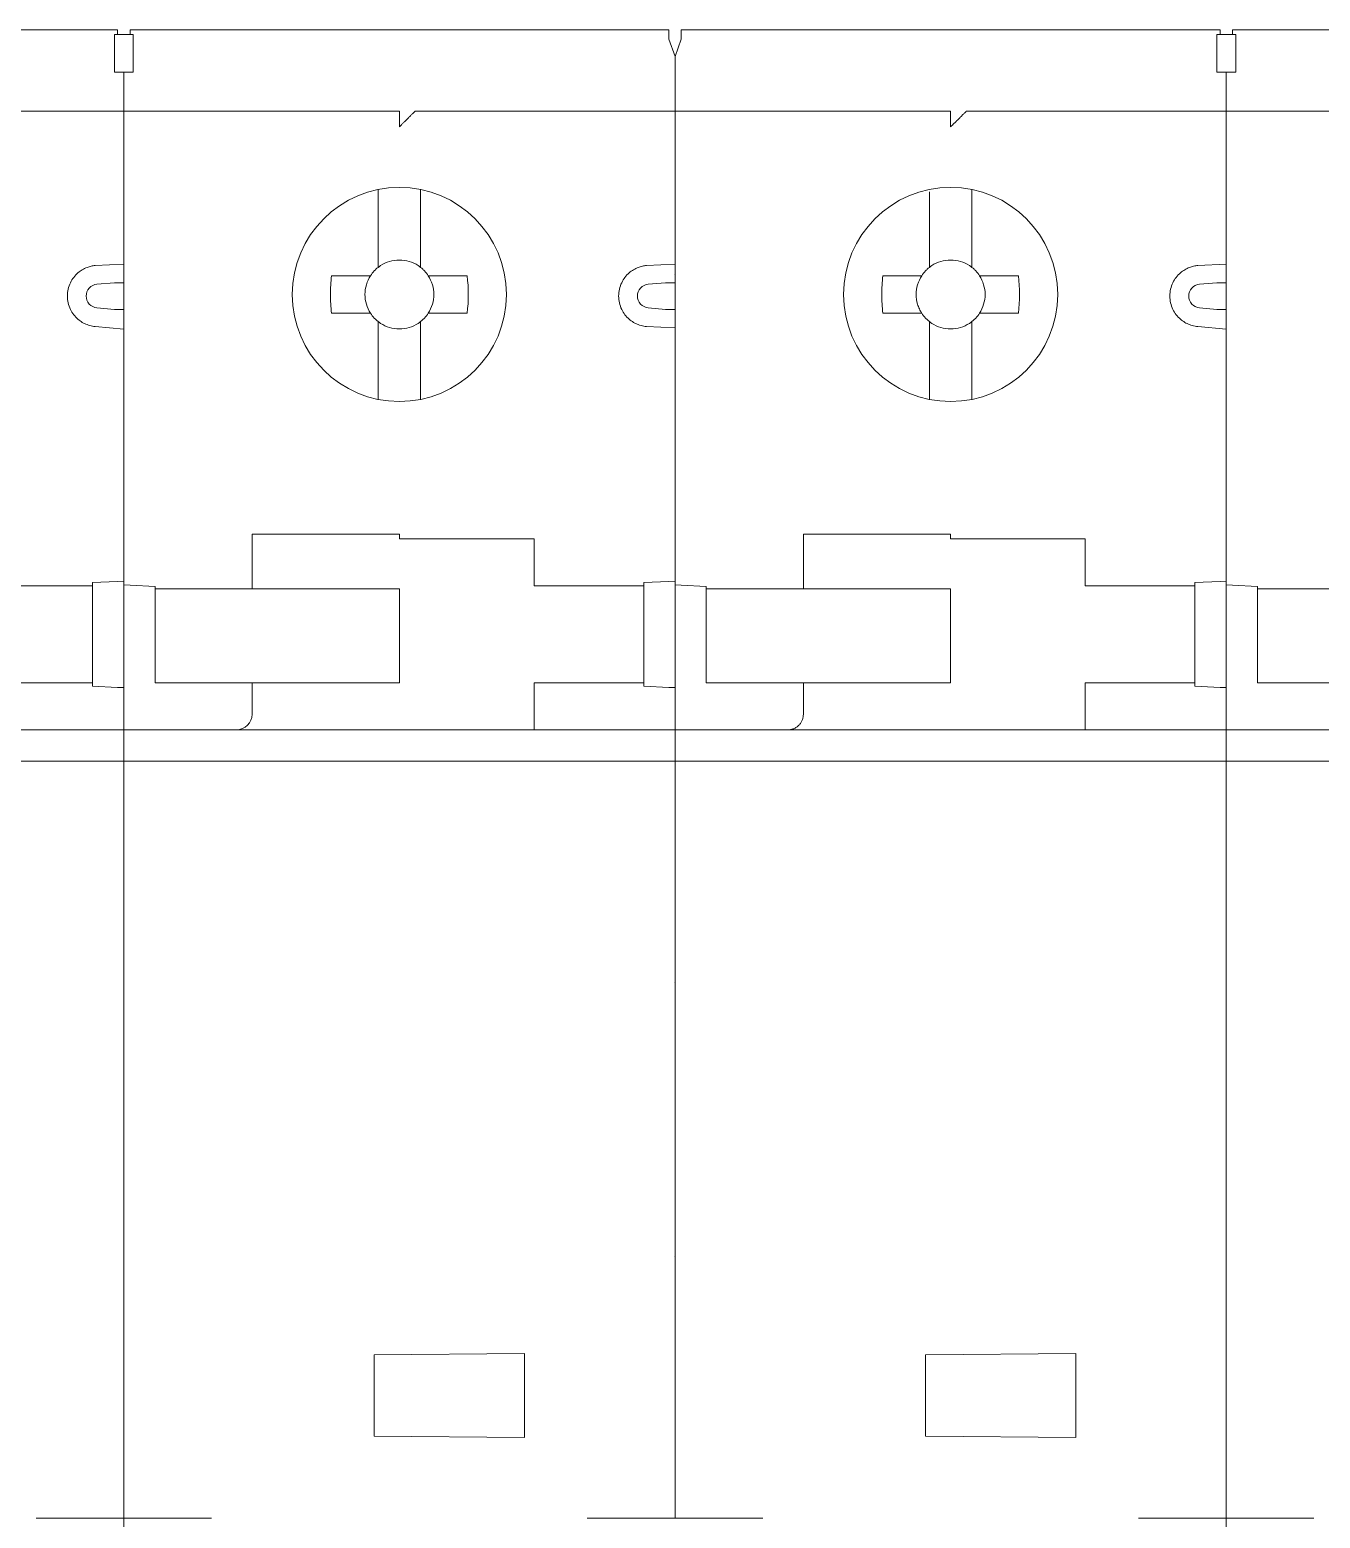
# Model space of a CAD drawing. Header units: millimetres. Extents: x 4137 to 6698, y 1400 to 3585.
# Drawn here: x 4496.15 to 4537.35, y 2368.31 to 2415.83 of the extents above; entities that cross this region are included whole.
import ezdxf

# ---------------------------------------------------------------- set-up
doc = ezdxf.new("R2010")
doc.units = ezdxf.units.MM
doc.layers.add('000-PI-Oprema', color=30, linetype='Continuous', lineweight=5)

msp = doc.modelspace()

# ---------------------------------------------------------------- linework, layer by layer
at = {"layer": '000-PI-Oprema', "color": 0, "lineweight": 0}
for p, q in [((4494.168, 2415.828), (4498.948, 2415.828)), ((4499.348, 2415.828), (4504.148, 2415.828)), ((4504.148, 2415.828), (4511.768, 2415.828)), ((4511.768, 2415.828), (4516.548, 2415.828)), ((4516.948, 2415.828), (4521.748, 2415.828)), ((4521.748, 2415.828), (4529.368, 2415.828)), ((4529.368, 2415.828), (4534.148, 2415.828)), ((4534.548, 2415.828), (4539.348, 2415.828)), ((4498.848, 2415.678), (4498.948, 2415.678)), ((4498.948, 2415.678), (4499.348, 2415.678)), ((4499.348, 2415.678), (4499.448, 2415.678)), ((4516.748, 2414.978), (4516.548, 2415.528)), ((4516.948, 2415.528), (4516.748, 2414.978)), ((4534.048, 2415.678), (4534.148, 2415.678)), ((4534.148, 2415.678), (4534.548, 2415.678)), ((4534.548, 2415.678), (4534.648, 2415.678)), ((4516.748, 2414.978), (4516.748, 2412.378)), ((4516.748, 2414.978), (4516.748, 2412.378)), ((4498.848, 2414.478), (4498.848, 2414.778)), ((4499.448, 2414.478), (4498.848, 2414.478)), ((4499.148, 2414.478), (4499.148, 2408.658)), ((4499.448, 2414.478), (4499.448, 2414.778)), ((4534.048, 2414.478), (4534.048, 2414.778)), ((4534.648, 2414.478), (4534.048, 2414.478)), ((4534.348, 2414.478), (4534.348, 2408.658)), ((4534.648, 2414.478), (4534.648, 2414.778)), ((4490.848, 2413.228), (4498.948, 2413.228)), ((4498.948, 2413.228), (4507.948, 2413.228)), ((4508.448, 2413.228), (4516.748, 2413.228)), ((4525.548, 2413.228), (4516.748, 2413.228)), ((4526.048, 2413.228), (4534.148, 2413.228)), ((4534.148, 2413.228), (4543.148, 2413.228)), ((4516.748, 2412.378), (4516.748, 2408.658)), ((4516.748, 2412.378), (4516.748, 2398.107)), ((4507.273, 2410.729), (4507.273, 2410.655)), ((4507.273, 2410.655), (4507.273, 2408.535)), ((4508.623, 2410.655), (4508.623, 2410.729)), ((4508.623, 2408.535), (4508.623, 2410.655)), ((4524.873, 2410.655), (4524.873, 2408.535)), ((4526.223, 2410.655), (4526.223, 2410.729)), ((4526.223, 2408.535), (4526.223, 2410.655)), ((4499.148, 2405.998), (4499.148, 2408.658)), ((4534.348, 2405.998), (4534.348, 2408.658)), ((4499.148, 2408.341), (4498.241, 2408.303)), ((4507.273, 2408.247), (4507.273, 2408.535)), ((4508.623, 2408.247), (4508.623, 2408.535)), ((4516.748, 2408.341), (4515.841, 2408.303)), ((4524.873, 2408.247), (4524.873, 2408.535)), ((4526.223, 2408.247), (4526.223, 2408.535)), ((4534.348, 2408.341), (4533.441, 2408.303)), ((4498.848, 2407.754), (4498.293, 2407.706)), ((4505.784, 2407.978), (4506.642, 2407.978)), ((4509.254, 2407.978), (4510.112, 2407.978)), ((4516.448, 2407.754), (4515.893, 2407.706)), ((4516.748, 2408.028), (4516.743, 2408.015)), ((4516.748, 2407.754), (4516.748, 2406.903)), ((4523.384, 2407.978), (4524.242, 2407.978)), ((4526.854, 2407.978), (4527.712, 2407.978)), ((4534.048, 2407.754), (4533.493, 2407.706)), ((4498.848, 2406.903), (4498.293, 2406.951)), ((4505.784, 2406.778), (4506.642, 2406.778)), ((4510.112, 2406.778), (4509.254, 2406.778)), ((4516.448, 2406.903), (4515.893, 2406.951)), ((4523.384, 2406.778), (4524.242, 2406.778)), ((4527.712, 2406.778), (4526.854, 2406.778)), ((4534.048, 2406.903), (4533.493, 2406.951)), ((4498.241, 2406.353), (4499.148, 2406.274)), ((4507.273, 2406.222), (4507.273, 2406.51)), ((4508.623, 2406.222), (4508.623, 2406.51)), ((4515.841, 2406.353), (4516.748, 2406.316)), ((4524.873, 2406.222), (4524.873, 2406.51)), ((4526.223, 2406.222), (4526.223, 2406.51)), ((4533.441, 2406.353), (4534.348, 2406.274)), ((4499.148, 2405.998), (4499.148, 2398.231)), ((4507.273, 2406.222), (4507.273, 2404.102)), ((4508.623, 2404.102), (4508.623, 2406.222)), ((4516.748, 2405.998), (4516.748, 2398.231)), ((4524.873, 2406.222), (4524.873, 2404.102)), ((4526.223, 2404.102), (4526.223, 2406.222)), ((4534.348, 2405.998), (4534.348, 2398.231)), ((4507.273, 2404.102), (4507.273, 2404.028)), ((4508.623, 2404.028), (4508.623, 2404.102)), ((4524.873, 2404.102), (4524.873, 2404.028)), ((4526.223, 2404.028), (4526.223, 2404.102)), ((4516.748, 2402.078), (4516.743, 2402.083)), ((4516.753, 2401.878), (4516.748, 2401.878)), ((4507.948, 2399.728), (4503.248, 2399.728)), ((4503.248, 2397.978), (4503.248, 2399.728)), ((4507.948, 2399.578), (4507.948, 2399.728)), ((4520.848, 2399.728), (4525.548, 2399.728)), ((4520.848, 2397.978), (4520.848, 2399.728)), ((4525.548, 2399.728), (4525.548, 2399.578)), ((4512.248, 2399.578), (4507.948, 2399.578)), ((4512.248, 2398.078), (4512.248, 2399.578)), ((4525.548, 2399.578), (4529.848, 2399.578)), ((4529.848, 2399.578), (4529.848, 2398.078)), ((4498.148, 2398.178), (4498.948, 2398.22)), ((4498.948, 2398.22), (4499.148, 2398.231)), ((4499.148, 2398.231), (4499.148, 2398.107)), ((4516.548, 2398.22), (4515.748, 2398.178)), ((4516.748, 2398.231), (4516.548, 2398.22)), ((4516.748, 2398.231), (4516.748, 2394.826)), ((4533.348, 2398.178), (4534.148, 2398.22)), ((4534.148, 2398.22), (4534.348, 2398.231)), ((4534.348, 2398.231), (4534.348, 2398.107)), ((4495.048, 2398.078), (4498.148, 2398.078)), ((4498.148, 2398.078), (4498.148, 2398.178)), ((4498.148, 2394.978), (4498.148, 2398.078)), ((4499.148, 2398.107), (4499.348, 2398.097)), ((4499.148, 2398.078), (4499.148, 2398.107)), ((4499.148, 2398.078), (4499.148, 2394.826)), ((4499.348, 2398.097), (4500.148, 2398.055)), ((4500.148, 2398.055), (4500.148, 2397.978)), ((4500.148, 2397.978), (4503.248, 2397.978)), ((4500.148, 2397.978), (4500.148, 2394.978)), ((4503.248, 2397.978), (4503.648, 2397.978)), ((4503.648, 2397.978), (4507.948, 2397.978)), ((4507.948, 2397.978), (4507.948, 2394.978)), ((4512.648, 2398.078), (4512.248, 2398.078)), ((4515.748, 2398.078), (4512.648, 2398.078)), ((4515.748, 2398.078), (4515.748, 2398.178)), ((4515.748, 2394.978), (4515.748, 2398.078)), ((4516.948, 2398.097), (4516.748, 2398.107)), ((4516.748, 2393.902), (4516.748, 2398.078)), ((4516.948, 2398.097), (4517.748, 2398.055)), ((4517.748, 2398.055), (4517.748, 2397.978)), ((4517.748, 2397.978), (4520.848, 2397.978)), ((4517.748, 2397.978), (4517.748, 2394.978)), ((4520.848, 2397.978), (4521.248, 2397.978)), ((4521.248, 2397.978), (4525.548, 2397.978)), ((4525.548, 2397.978), (4525.548, 2394.978)), ((4530.248, 2398.078), (4529.848, 2398.078)), ((4530.248, 2398.078), (4533.348, 2398.078)), ((4533.348, 2398.078), (4533.348, 2398.178)), ((4533.348, 2394.978), (4533.348, 2398.078)), ((4534.348, 2398.107), (4534.548, 2398.097)), ((4534.348, 2398.078), (4534.348, 2398.107)), ((4534.348, 2398.078), (4534.348, 2394.826)), ((4534.548, 2398.097), (4535.348, 2398.055)), ((4535.348, 2398.055), (4535.348, 2397.978)), ((4535.348, 2397.978), (4538.448, 2397.978)), ((4535.348, 2397.978), (4535.348, 2394.978)), ((4516.748, 2397.278), (4516.753, 2397.278)), ((4516.743, 2397.073), (4516.748, 2397.078)), ((4498.148, 2394.978), (4495.048, 2394.978)), ((4498.148, 2394.878), (4498.148, 2394.978)), ((4498.148, 2394.878), (4498.948, 2394.836)), ((4503.248, 2394.978), (4500.148, 2394.978)), ((4503.248, 2394.978), (4503.648, 2394.978)), ((4503.248, 2394.978), (4503.248, 2393.978)), ((4507.948, 2394.978), (4503.648, 2394.978)), ((4512.248, 2394.978), (4512.648, 2394.978)), ((4512.248, 2394.978), (4512.248, 2393.478)), ((4515.748, 2394.978), (4512.648, 2394.978)), ((4515.748, 2394.878), (4515.748, 2394.978)), ((4516.548, 2394.836), (4515.748, 2394.878)), ((4517.748, 2394.978), (4520.848, 2394.978)), ((4521.248, 2394.978), (4520.848, 2394.978)), ((4520.848, 2394.978), (4520.848, 2393.978)), ((4525.548, 2394.978), (4521.248, 2394.978)), ((4529.848, 2394.978), (4530.248, 2394.978)), ((4529.848, 2393.478), (4529.848, 2394.978)), ((4533.348, 2394.978), (4530.248, 2394.978)), ((4533.348, 2394.878), (4533.348, 2394.978)), ((4533.348, 2394.878), (4534.148, 2394.836)), ((4538.448, 2394.978), (4535.348, 2394.978)), ((4498.948, 2394.836), (4499.148, 2394.826)), ((4499.148, 2393.902), (4499.148, 2394.826)), ((4516.548, 2394.836), (4516.748, 2394.826)), ((4516.748, 2394.826), (4516.748, 2392.628)), ((4534.148, 2394.836), (4534.348, 2394.826)), ((4534.348, 2393.902), (4534.348, 2394.826)), ((4481.548, 2393.478), (4499.148, 2393.478)), ((4499.148, 2393.902), (4499.148, 2392.628)), ((4516.748, 2393.478), (4499.148, 2393.478)), ((4516.748, 2392.628), (4516.748, 2393.902)), ((4516.748, 2393.478), (4534.348, 2393.478)), ((4534.348, 2393.902), (4534.348, 2392.628)), ((4551.948, 2393.478), (4534.348, 2393.478)), ((4499.148, 2392.628), (4499.148, 2392.478)), ((4516.548, 2392.478), (4499.148, 2392.483)), ((4516.748, 2392.628), (4516.748, 2368.461)), ((4516.748, 2368.311), (4516.748, 2392.628)), ((4534.348, 2392.628), (4534.348, 2392.478)), ((4551.748, 2392.478), (4534.348, 2392.483)), ((4498.948, 2392.478), (4481.548, 2392.478)), ((4499.148, 2392.478), (4498.948, 2392.478)), ((4499.148, 2392.478), (4499.148, 2368.311)), ((4516.548, 2392.478), (4516.748, 2392.478)), ((4534.148, 2392.478), (4516.748, 2392.478)), ((4534.348, 2392.478), (4534.148, 2392.478)), ((4534.348, 2392.478), (4534.348, 2368.311)), ((4516.748, 2387.778), (4516.753, 2387.778)), ((4516.743, 2387.573), (4516.748, 2387.578)), ((4516.748, 2386.028), (4516.743, 2386.028)), ((4516.748, 2385.428), (4516.743, 2385.433)), ((4516.753, 2385.433), (4516.748, 2385.428)), ((4516.748, 2378.326), (4516.746, 2378.331)), ((4516.748, 2378.028), (4516.753, 2378.023)), ((4516.743, 2376.692), (4516.748, 2376.678)), ((4516.748, 2376.778), (4516.753, 2376.792)), ((4507.148, 2373.528), (4511.948, 2373.57)), ((4507.148, 2370.928), (4507.148, 2373.528)), ((4511.948, 2373.57), (4511.948, 2370.887)), ((4524.748, 2373.528), (4529.548, 2373.57)), ((4524.748, 2370.928), (4524.748, 2373.528)), ((4529.548, 2373.57), (4529.548, 2370.887)), ((4511.948, 2370.887), (4507.148, 2370.928)), ((4529.548, 2370.887), (4524.748, 2370.928)), ((4496.348, 2368.311), (4498.948, 2368.311)), ((4499.148, 2368.311), (4498.948, 2368.311)), ((4499.148, 2368.311), (4499.148, 2367.07)), ((4499.348, 2368.311), (4499.148, 2368.311)), ((4499.348, 2368.311), (4501.948, 2368.311)), ((4513.948, 2368.311), (4516.548, 2368.311)), ((4516.548, 2368.311), (4516.748, 2368.311)), ((4516.948, 2368.311), (4516.748, 2368.311)), ((4516.948, 2368.311), (4519.548, 2368.311)), ((4531.548, 2368.311), (4534.148, 2368.311)), ((4534.348, 2368.311), (4534.148, 2368.311)), ((4534.348, 2368.311), (4534.348, 2367.07)), ((4534.548, 2368.311), (4534.348, 2368.311)), ((4534.548, 2368.311), (4537.148, 2368.311))]:
    msp.add_line(p, q, dxfattribs=at)
for centre in [(4507.948, 2407.378), (4525.548, 2407.378)]:
    msp.add_circle(centre, 3.418, dxfattribs=at)
for centre, radius, start, end in [((4507.948, 2407.378), 1.1, 123.0557, 133.0681), ((4507.948, 2407.378), 1.1, 46.9319, 56.9443), ((4507.948, 2407.378), 1.1, 45, 46.9319), ((4525.548, 2407.378), 1.1, 123.0557, 133.0681), ((4525.548, 2407.378), 1.1, 46.9319, 56.9443), ((4525.548, 2407.378), 1.1, 45, 46.9319), ((4507.948, 2407.378), 1.1, 136.9319, 146.9443), ((4507.948, 2407.378), 1.1, 135, 136.9319), ((4507.948, 2407.378), 1.1, 43.0681, 45), ((4507.948, 2407.378), 1.1, 33.0557, 43.0681), ((4525.548, 2407.378), 1.1, 136.9319, 146.9443), ((4525.548, 2407.378), 1.1, 135, 136.9319), ((4525.548, 2407.378), 1.1, 43.0681, 45), ((4525.548, 2407.378), 1.1, 33.0557, 43.0681), ((4507.948, 2407.378), 1.1, 213.0557, 223.0681), ((4507.948, 2407.378), 1.1, 316.9319, 326.9443), ((4525.548, 2407.378), 1.1, 213.0557, 223.0681), ((4525.548, 2407.378), 1.1, 316.9319, 326.9443), ((4507.948, 2407.378), 1.1, 226.9319, 236.9443), ((4507.948, 2407.378), 1.1, 303.0557, 313.0681), ((4507.948, 2407.378), 1.1, 313.0681, 315), ((4507.948, 2407.378), 1.1, 315, 316.9319), ((4525.548, 2407.378), 1.1, 226.9319, 236.9443), ((4525.548, 2407.378), 1.1, 303.0557, 313.0681), ((4525.548, 2407.378), 1.1, 313.0681, 315), ((4525.548, 2407.378), 1.1, 315, 316.9319), ((4502.748, 2393.978), 0.5, 270, 0)]:
    msp.add_arc(centre, radius, start, end, dxfattribs=at)
for points, knots in [([(4498.948, 2415.678), (4498.948, 2415.68), (4498.948, 2415.735), (4498.948, 2415.803), (4498.948, 2415.82), (4498.948, 2415.828)], [0, 0, 0, 0, 0.010834, 0.505413, 1, 1, 1, 1]), ([(4499.348, 2415.828), (4499.348, 2415.82), (4499.348, 2415.803), (4499.348, 2415.735), (4499.348, 2415.68), (4499.348, 2415.678)], [0, 0, 0, 0, 0.494587, 0.989166, 1, 1, 1, 1]), ([(4516.548, 2415.528), (4516.548, 2415.585), (4516.548, 2415.638), (4516.548, 2415.775), (4516.548, 2415.828), (4516.548, 2415.828)], [0.262243, 0.262243, 0.262243, 0.262243, 0.5, 0.5, 1, 1, 1, 1]), ([(4516.948, 2415.528), (4516.948, 2415.554), (4516.948, 2415.609), (4516.948, 2415.684), (4516.948, 2415.749), (4516.948, 2415.795), (4516.948, 2415.823), (4516.948, 2415.827), (4516.948, 2415.828)], [0.2613825, 0.2613825, 0.2613825, 0.2613825, 0.3685854, 0.5000663, 0.6285535, 0.7600358, 0.8779631, 1, 1, 1, 1]), ([(4534.148, 2415.678), (4534.148, 2415.68), (4534.148, 2415.735), (4534.148, 2415.803), (4534.148, 2415.82), (4534.148, 2415.828)], [0, 0, 0, 0, 0.010834, 0.505413, 1, 1, 1, 1]), ([(4534.548, 2415.828), (4534.548, 2415.82), (4534.548, 2415.803), (4534.548, 2415.735), (4534.548, 2415.68), (4534.548, 2415.678)], [0, 0, 0, 0, 0.494587, 0.989166, 1, 1, 1, 1]), ([(4498.848, 2415.678), (4498.848, 2415.66), (4498.848, 2415.605), (4498.848, 2415.49), (4498.848, 2415.332), (4498.848, 2415.154), (4498.848, 2414.967), (4498.848, 2414.841), (4498.848, 2414.778)], [0.287427, 0.287427, 0.287427, 0.287427, 0.3699948, 0.5001298, 0.629921, 0.7600558, 0.879771, 1, 1, 1, 1]), ([(4499.448, 2415.678), (4499.448, 2415.63), (4499.448, 2415.565), (4499.448, 2415.3), (4499.448, 2415.04), (4499.448, 2414.778)], [0.2858647, 0.2858647, 0.2858647, 0.2858647, 0.5, 0.5, 1, 1, 1, 1]), ([(4534.048, 2415.678), (4534.048, 2415.66), (4534.048, 2415.605), (4534.048, 2415.49), (4534.048, 2415.332), (4534.048, 2415.154), (4534.048, 2414.967), (4534.048, 2414.841), (4534.048, 2414.778)], [0.287427, 0.287427, 0.287427, 0.287427, 0.3699948, 0.5001298, 0.629921, 0.7600558, 0.879771, 1, 1, 1, 1]), ([(4534.648, 2415.678), (4534.648, 2415.63), (4534.648, 2415.565), (4534.648, 2415.3), (4534.648, 2415.04), (4534.648, 2414.778)], [0.2858647, 0.2858647, 0.2858647, 0.2858647, 0.5, 0.5, 1, 1, 1, 1]), ([(4507.948, 2412.728), (4507.948, 2412.859), (4507.948, 2412.989), (4507.948, 2413.175), (4507.948, 2413.228), (4507.948, 2413.228)], [0, 0, 0, 0, 0.5, 0.5, 1, 1, 1, 1]), ([(4507.948, 2412.728), (4507.97, 2412.75), (4508.013, 2412.794), (4508.077, 2412.858), (4508.149, 2412.929), (4508.225, 2413.006), (4508.301, 2413.082), (4508.364, 2413.145), (4508.411, 2413.192), (4508.442, 2413.223), (4508.446, 2413.227), (4508.448, 2413.228)], [0, 0, 0, 0, 0.097283, 0.192791, 0.287384, 0.42418, 0.554334, 0.675821, 0.789691, 0.896334, 1, 1, 1, 1]), ([(4525.548, 2413.228), (4525.548, 2413.228), (4525.548, 2413.226), (4525.548, 2413.214), (4525.548, 2413.191), (4525.548, 2413.15), (4525.548, 2413.085), (4525.548, 2413.005), (4525.548, 2412.917), (4525.548, 2412.823), (4525.548, 2412.76), (4525.548, 2412.728)], [0, 0, 0, 0, 0.080758, 0.160392, 0.240099, 0.368585, 0.500066, 0.628554, 0.760036, 0.877963, 1, 1, 1, 1]), ([(4526.048, 2413.228), (4526.047, 2413.228), (4526.046, 2413.227), (4526.036, 2413.218), (4526.021, 2413.203), (4526, 2413.182), (4525.973, 2413.154), (4525.94, 2413.121), (4525.893, 2413.074), (4525.826, 2413.007), (4525.745, 2412.926), (4525.65, 2412.831), (4525.586, 2412.766), (4525.548, 2412.728)], [0, 0, 0, 0, 0.056117, 0.113833, 0.173777, 0.236509, 0.302522, 0.372235, 0.446007, 0.56933, 0.712859, 0.83153, 1, 1, 1, 1]), ([(4516.748, 2408.658), (4516.748, 2408.657), (4516.748, 2408.655), (4516.748, 2408.642), (4516.748, 2408.62), (4516.748, 2408.581), (4516.748, 2408.511), (4516.748, 2408.398), (4516.748, 2408.26), (4516.748, 2408.103), (4516.748, 2407.932), (4516.748, 2407.814), (4516.748, 2407.754)], [0, 0, 0, 0, 0.062572, 0.124512, 0.186422, 0.248903, 0.373491, 0.498598, 0.623567, 0.749199, 0.874318, 1, 1, 1, 1]), ([(4498.241, 2406.353), (4498.211, 2406.357), (4498.15, 2406.364), (4498.062, 2406.385), (4497.951, 2406.421), (4497.821, 2406.484), (4497.676, 2406.59), (4497.544, 2406.728), (4497.436, 2406.905), (4497.364, 2407.108), (4497.34, 2407.328), (4497.364, 2407.549), (4497.436, 2407.751), (4497.544, 2407.929), (4497.676, 2408.067), (4497.821, 2408.173), (4497.964, 2408.242), (4498.105, 2408.286), (4498.196, 2408.298), (4498.241, 2408.303)], [0, 0, 0, 0, 0.031513, 0.062833, 0.094232, 0.152293, 0.210532, 0.279327, 0.348301, 0.424071, 0.50002, 0.57579, 0.651739, 0.720534, 0.789508, 0.84757, 0.905809, 0.95275, 1, 1, 1, 1]), ([(4508.548, 2408.3), (4508.37, 2408.416), (4508.159, 2408.478), (4507.736, 2408.478), (4507.525, 2408.416), (4507.348, 2408.3)], [0, 0, 0, 0, 0.5, 0.5, 1, 1, 1, 1]), ([(4515.841, 2406.353), (4515.811, 2406.357), (4515.75, 2406.364), (4515.662, 2406.385), (4515.551, 2406.421), (4515.421, 2406.484), (4515.276, 2406.59), (4515.144, 2406.728), (4515.036, 2406.905), (4514.964, 2407.108), (4514.94, 2407.328), (4514.964, 2407.549), (4515.036, 2407.751), (4515.144, 2407.929), (4515.276, 2408.067), (4515.421, 2408.173), (4515.564, 2408.242), (4515.705, 2408.286), (4515.796, 2408.298), (4515.841, 2408.303)], [0, 0, 0, 0, 0.031513, 0.062833, 0.094232, 0.152293, 0.210532, 0.279327, 0.348301, 0.424071, 0.50002, 0.57579, 0.651739, 0.720534, 0.789508, 0.84757, 0.905809, 0.95275, 1, 1, 1, 1]), ([(4526.148, 2408.3), (4525.97, 2408.416), (4525.759, 2408.478), (4525.336, 2408.478), (4525.125, 2408.416), (4524.948, 2408.3)], [0, 0, 0, 0, 0.5, 0.5, 1, 1, 1, 1]), ([(4533.441, 2406.353), (4533.411, 2406.357), (4533.35, 2406.364), (4533.262, 2406.385), (4533.151, 2406.421), (4533.021, 2406.484), (4532.876, 2406.59), (4532.744, 2406.728), (4532.636, 2406.905), (4532.564, 2407.108), (4532.54, 2407.328), (4532.564, 2407.549), (4532.636, 2407.751), (4532.744, 2407.929), (4532.876, 2408.067), (4533.021, 2408.173), (4533.164, 2408.242), (4533.305, 2408.286), (4533.396, 2408.298), (4533.441, 2408.303)], [0, 0, 0, 0, 0.031513, 0.062833, 0.094232, 0.152293, 0.210532, 0.279327, 0.348301, 0.424071, 0.50002, 0.57579, 0.651739, 0.720534, 0.789508, 0.84757, 0.905809, 0.95275, 1, 1, 1, 1]), ([(4498.293, 2406.951), (4498.2, 2406.959), (4498.11, 2407.004), (4497.984, 2407.142), (4497.948, 2407.235), (4497.948, 2407.422), (4497.984, 2407.515), (4498.11, 2407.653), (4498.2, 2407.698), (4498.293, 2407.706)], [0, 0, 0, 0, 0.25, 0.25, 0.5, 0.5, 0.75, 0.75, 1, 1, 1, 1]), ([(4499.148, 2407.754), (4499.148, 2407.754), (4499.115, 2407.754), (4499.004, 2407.754), (4498.926, 2407.754), (4498.848, 2407.754)], [0, 0, 0, 0, 0.5, 0.5, 1, 1, 1, 1]), ([(4505.784, 2407.978), (4505.76, 2407.779), (4505.736, 2407.378), (4505.76, 2406.977), (4505.784, 2406.779), (4505.784, 2406.778)], [0, 0, 0, 0, 0.5, 1, 1.000008, 1.000008, 1.000008, 1.000008]), ([(4509.254, 2407.978), (4509.186, 2407.978), (4509.062, 2407.978), (4508.93, 2407.978), (4508.87, 2407.978)], [0, 0, 0, 0, 0.54278, 1, 1, 1, 1]), ([(4515.893, 2406.951), (4515.8, 2406.959), (4515.71, 2407.004), (4515.584, 2407.142), (4515.548, 2407.235), (4515.548, 2407.422), (4515.584, 2407.515), (4515.71, 2407.653), (4515.8, 2407.698), (4515.893, 2407.706)], [0, 0, 0, 0, 0.25, 0.25, 0.5, 0.5, 0.75, 0.75, 1, 1, 1, 1]), ([(4516.748, 2407.754), (4516.748, 2407.754), (4516.715, 2407.754), (4516.604, 2407.754), (4516.526, 2407.754), (4516.448, 2407.754)], [0, 0, 0, 0, 0.5, 0.5, 1, 1, 1, 1]), ([(4523.384, 2407.978), (4523.36, 2407.779), (4523.336, 2407.378), (4523.36, 2406.977), (4523.384, 2406.779), (4523.384, 2406.778)], [-0.000008, -0.000008, -0.000008, -0.000008, 0.499992, 0.999992, 1, 1, 1, 1]), ([(4526.854, 2407.978), (4526.786, 2407.978), (4526.662, 2407.978), (4526.53, 2407.978), (4526.47, 2407.978)], [0, 0, 0, 0, 0.54278, 1, 1, 1, 1]), ([(4533.493, 2406.951), (4533.4, 2406.959), (4533.31, 2407.004), (4533.184, 2407.142), (4533.148, 2407.235), (4533.148, 2407.422), (4533.184, 2407.515), (4533.31, 2407.653), (4533.4, 2407.698), (4533.493, 2407.706)], [0, 0, 0, 0, 0.25, 0.25, 0.5, 0.5, 0.75, 0.75, 1, 1, 1, 1]), ([(4534.348, 2407.754), (4534.348, 2407.754), (4534.315, 2407.754), (4534.204, 2407.754), (4534.126, 2407.754), (4534.048, 2407.754)], [0, 0, 0, 0, 0.5, 0.5, 1, 1, 1, 1]), ([(4507.026, 2406.778), (4507.026, 2406.779), (4506.91, 2406.956), (4506.848, 2407.167), (4506.848, 2407.378)], [0, 0, 0, 0, 0.0000079, 0.5000079, 0.5000079, 0.5000079, 0.5000079]), ([(4524.626, 2406.778), (4524.627, 2406.78), (4524.626, 2406.779), (4524.626, 2406.779), (4524.626, 2406.779), (4524.625, 2406.779), (4524.625, 2406.78), (4524.624, 2406.781), (4524.623, 2406.783), (4524.62, 2406.788), (4524.613, 2406.798), (4524.601, 2406.818), (4524.578, 2406.858), (4524.537, 2406.941), (4524.471, 2407.114), (4524.448, 2407.273), (4524.448, 2407.378)], [0, 0, 0, 0, 0.000244, 0.000244, 0.000488, 0.000977, 0.001953, 0.003906, 0.007813, 0.015625, 0.03125, 0.0625, 0.125, 0.25, 0.5, 1, 1, 1, 1]), ([(4499.148, 2406.903), (4499.148, 2406.903), (4499.118, 2406.903), (4499.001, 2406.903), (4498.918, 2406.903), (4498.848, 2406.903)], [0, 0, 0, 0, 0.5, 0.5, 1, 1, 1, 1]), ([(4506.642, 2406.778), (4506.709, 2406.778), (4506.834, 2406.778), (4506.965, 2406.778), (4507.026, 2406.778)], [0, 0, 0, 0, 0.54278, 1, 1, 1, 1]), ([(4509.254, 2406.778), (4509.187, 2406.778), (4509.062, 2406.778), (4508.93, 2406.778), (4508.87, 2406.778)], [0, 0, 0, 0, 0.540007, 1, 1, 1, 1]), ([(4516.748, 2406.903), (4516.748, 2406.903), (4516.718, 2406.903), (4516.601, 2406.903), (4516.518, 2406.903), (4516.448, 2406.903)], [0, 0, 0, 0, 0.5, 0.5, 1, 1, 1, 1]), ([(4516.748, 2406.903), (4516.748, 2406.873), (4516.748, 2406.814), (4516.748, 2406.726), (4516.748, 2406.64), (4516.748, 2406.528), (4516.748, 2406.397), (4516.748, 2406.259), (4516.748, 2406.146), (4516.748, 2406.063), (4516.748, 2406.009), (4516.748, 2406.002), (4516.748, 2405.999)], [0, 0, 0, 0, 0.06314, 0.125631, 0.188079, 0.251095, 0.376332, 0.501694, 0.62641, 0.751388, 0.875439, 1, 1, 1, 1]), ([(4524.242, 2406.778), (4524.309, 2406.778), (4524.434, 2406.778), (4524.565, 2406.778), (4524.626, 2406.778)], [0, 0, 0, 0, 0.54278, 1, 1, 1, 1]), ([(4526.854, 2406.778), (4526.787, 2406.778), (4526.662, 2406.778), (4526.53, 2406.778), (4526.47, 2406.778)], [0, 0, 0, 0, 0.540007, 1, 1, 1, 1]), ([(4534.348, 2406.903), (4534.348, 2406.903), (4534.318, 2406.903), (4534.201, 2406.903), (4534.118, 2406.903), (4534.048, 2406.903)], [0, 0, 0, 0, 0.5, 0.5, 1, 1, 1, 1]), ([(4507.348, 2406.456), (4507.525, 2406.341), (4507.736, 2406.278), (4508.159, 2406.278), (4508.37, 2406.341), (4508.548, 2406.456)], [0, 0, 0, 0, 0.5, 0.5, 1, 1, 1, 1]), ([(4524.948, 2406.456), (4525.125, 2406.341), (4525.336, 2406.278), (4525.759, 2406.278), (4525.97, 2406.341), (4526.148, 2406.456)], [0, 0, 0, 0, 0.5, 0.5, 1, 1, 1, 1]), ([(4520.348, 2393.478), (4520.368, 2393.479), (4520.406, 2393.48), (4520.458, 2393.49), (4520.502, 2393.502), (4520.559, 2393.523), (4520.626, 2393.559), (4520.703, 2393.622), (4520.766, 2393.698), (4520.812, 2393.787), (4520.842, 2393.882), (4520.846, 2393.947), (4520.848, 2393.978)], [0, 0, 0, 0, 0.090538, 0.168629, 0.234274, 0.28748, 0.430983, 0.554467, 0.680811, 0.79553, 0.900937, 1, 1, 1, 1]), ([(4499.148, 2392.578), (4499.148, 2392.574), (4499.148, 2392.569), (4499.148, 2392.5), (4499.148, 2392.483)], [0, 0, 0, 0, 0.751055, 1, 1, 1, 1]), ([(4516.748, 2392.628), (4516.748, 2392.627), (4516.748, 2392.626), (4516.748, 2392.61), (4516.748, 2392.582), (4516.748, 2392.538), (4516.748, 2392.498), (4516.748, 2392.478)], [0, 0, 0, 0, 0.169382, 0.332374, 0.500748, 0.7482, 1, 1, 1, 1]), ([(4534.348, 2392.578), (4534.348, 2392.574), (4534.348, 2392.569), (4534.348, 2392.5), (4534.348, 2392.483)], [0, 0, 0, 0, 0.751055, 1, 1, 1, 1])]:
    msp.add_open_spline(points, degree=3, knots=knots, dxfattribs=at)
for points in [[(4507.17, 2408.156), (4507.179, 2408.165), (4507.188, 2408.174), (4507.197, 2408.182)], [(4524.77, 2408.156), (4524.779, 2408.165), (4524.788, 2408.174), (4524.797, 2408.182)], [(4507.026, 2407.978), (4506.892, 2407.978), (4506.765, 2407.978), (4506.642, 2407.978)], [(4506.848, 2407.378), (4506.848, 2407.59), (4506.91, 2407.801), (4507.026, 2407.978)], [(4509.048, 2407.378), (4509.048, 2407.59), (4508.985, 2407.801), (4508.87, 2407.978)], [(4510.112, 2406.778), (4510.16, 2407.177), (4510.16, 2407.58), (4510.112, 2407.978)], [(4524.626, 2407.978), (4524.492, 2407.978), (4524.365, 2407.978), (4524.242, 2407.978)], [(4524.448, 2407.378), (4524.448, 2407.59), (4524.51, 2407.801), (4524.626, 2407.978)], [(4526.648, 2407.378), (4526.648, 2407.59), (4526.585, 2407.801), (4526.47, 2407.978)], [(4527.712, 2406.778), (4527.76, 2407.177), (4527.76, 2407.58), (4527.712, 2407.978)], [(4508.87, 2406.778), (4508.985, 2406.956), (4509.048, 2407.167), (4509.048, 2407.378)], [(4526.47, 2406.778), (4526.585, 2406.956), (4526.648, 2407.167), (4526.648, 2407.378)], [(4507.17, 2406.601), (4507.161, 2406.609), (4507.153, 2406.618), (4507.144, 2406.627)], [(4507.197, 2406.575), (4507.188, 2406.583), (4507.179, 2406.592), (4507.17, 2406.601)], [(4524.77, 2406.601), (4524.761, 2406.609), (4524.753, 2406.618), (4524.744, 2406.627)], [(4524.797, 2406.575), (4524.788, 2406.583), (4524.779, 2406.592), (4524.77, 2406.601)]]:
    msp.add_open_spline(points, degree=3, dxfattribs=at)

doc.saveas('drawing.dxf')
